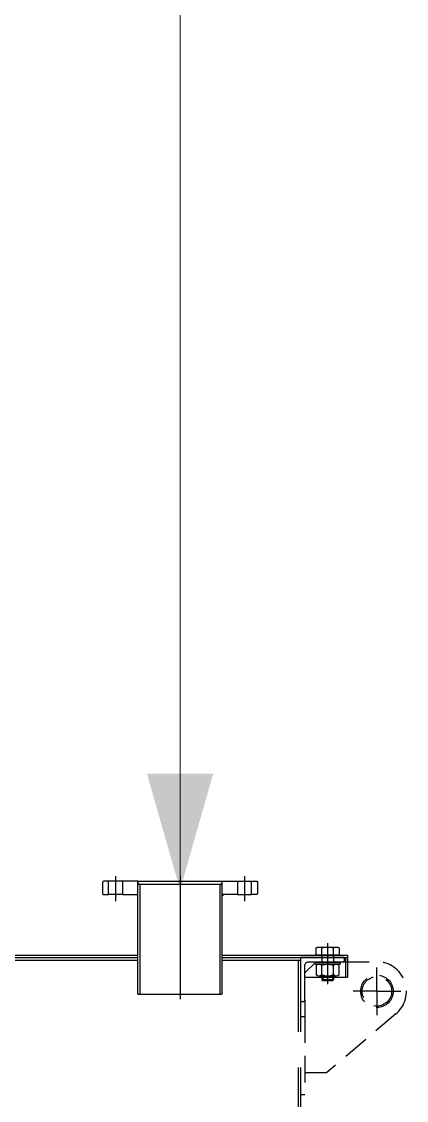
# Model space of a CAD drawing. Extents: x -29512 to 147477, y -5232 to 39709.
# Drawn here: x 140856.8 to 140860.45, y 10740.55 to 10750.78 of the extents above; entities that cross this region are included whole.
import ezdxf

# ---------------------------------------------------------------- set-up
doc = ezdxf.new("R2010")
doc.units = 0
doc.linetypes.add('DASHDOT', pattern=[25.4, 12.7, -6.35, 0, -6.35])
doc.linetypes.add('HIDDEN', pattern=[0.375, 0.25, -0.125])
doc.layers.get('0').update_dxf_attribs({"linetype": 'CONTINUOUS'})
doc.layers.add('3', color=3, linetype='HIDDEN')
doc.layers.add('6', color=6, linetype='DASHDOT')

# ---------------------------------------------------------------- blocks, each defined once
blk = doc.blocks.new('nut1')
at = {"color": 7}
for p, q in [((0.073, 0.945), (0.727, 0.945)), ((0.727, 0.473), (0.073, 0.473)), ((0.8, -0.709), (0.8, 0.709)), ((0.727, -0.472), (0.073, -0.472)), ((0.727, -0.945), (0.073, -0.945))]:
    blk.add_line(p, q, dxfattribs=at)
blk.add_line((0, -0.709), (0, 0.709))
for centre, radius, start, end in [((0.418, 0.709), 0.418, 145.61575, 214.38425), ((0.382, 0.709), 0.418, 325.61575, 34.38425), ((1.564, 0), 1.564, 162.41205, 197.58795), ((-0.764, 0), 1.564, 342.41205, 17.58795), ((0.418, -0.709), 0.418, 145.61575, 214.38425), ((0.382, -0.709), 0.418, 325.61575, 34.38425)]:
    blk.add_arc(centre, radius, start, end, dxfattribs=at)
blk = doc.blocks.new('head')
at = {"color": 7}
for p, q in [((0, 0.945), (-0.627, 0.945)), ((0, -0.945), (0, 0.945)), ((-0.7, 0.709), (-0.7, -0.709)), ((0, 0.473), (-0.627, 0.473)), ((0, -0.472), (-0.627, -0.472)), ((-0.627, -0.945), (0, -0.945))]:
    blk.add_line(p, q, dxfattribs=at)
for centre, radius, start, end in [((-0.282, 0.709), 0.418, 145.61575, 214.38425), ((0.864, 0), 1.564, 162.41205, 197.58795), ((-0.282, -0.709), 0.418, 145.61575, 214.38425)]:
    blk.add_arc(centre, radius, start, end, dxfattribs=at)

msp = doc.modelspace()

# ---------------------------------------------------------------- linework, layer by layer
at = {"color": 4, "lineweight": 20}
msp.add_line((140858.3047, 10742.6843), (140858.3047, 10779.2234), dxfattribs=at)
at = {"color": 7}
for p, q in [((140857.7586, 10742.6316), (140857.6255, 10742.6316)), ((140857.9045, 10742.6316), (140858.7048, 10742.6316)), ((140857.9045, 10742.6036), (140858.7048, 10742.6036)), ((140857.9045, 10741.5604), (140857.9045, 10742.5931)), ((140857.9255, 10741.5604), (140857.9255, 10742.6036)), ((140858.6838, 10741.5604), (140858.6838, 10742.6036)), ((140858.7048, 10741.5604), (140858.7048, 10742.5931)), ((140858.8508, 10742.6316), (140858.9838, 10742.6316)), ((140857.7586, 10742.5056), (140857.6255, 10742.5056)), ((140858.8508, 10742.5056), (140858.9838, 10742.5056)), ((140855.2311, 10741.9315), (140857.9045, 10741.9315)), ((140858.7048, 10741.9315), (140859.894, 10741.9315)), ((140859.6494, 10741.9315), (140859.6494, 10741.8663)), ((140859.7605, 10741.9315), (140859.7605, 10741.8663)), ((140859.894, 10741.9315), (140859.894, 10741.7215)), ((140855.1365, 10741.9105), (140857.9045, 10741.9105)), ((140855.1365, 10741.8825), (140857.9045, 10741.8825)), ((140858.7048, 10741.9105), (140859.894, 10741.9105)), ((140858.7048, 10741.8825), (140859.4459, 10741.8825)), ((140859.4249, 10741.8825), (140859.4249, 10741.2055)), ((140859.4459, 10741.9105), (140859.4459, 10741.2055)), ((140859.5951, 10741.8685), (140859.4879, 10741.7635)), ((140859.5859, 10741.8663), (140859.824, 10741.8663)), ((140859.5859, 10741.8453), (140859.5859, 10741.8663)), ((140859.824, 10741.8453), (140859.5859, 10741.8453)), ((140859.824, 10741.8663), (140859.824, 10741.8453)), ((140859.873, 10741.9105), (140859.873, 10741.7215)), ((140859.4901, 10741.7215), (140859.894, 10741.7215)), ((140859.6494, 10741.7333), (140859.6494, 10741.6981)), ((140859.6597, 10741.7333), (140859.6597, 10741.6878)), ((140859.7502, 10741.7333), (140859.7502, 10741.6878)), ((140859.7605, 10741.7333), (140859.7605, 10741.6981)), ((140859.7605, 10741.6981), (140859.6494, 10741.6981)), ((140859.6494, 10741.6981), (140859.6597, 10741.6878)), ((140859.7502, 10741.6878), (140859.6597, 10741.6878)), ((140859.7605, 10741.6981), (140859.7502, 10741.6878)), ((140857.9045, 10741.5604), (140858.7048, 10741.5604)), ((140859.4249, 10740.8652), (140859.4249, 10729.6581)), ((140859.4459, 10740.8652), (140859.4459, 10729.6581))]:
    msp.add_line(p, q, dxfattribs=at)
for points in [[(140857.6255, 10742.6316), (140857.5765, 10742.6316), (140857.5695, 10742.6246), (140857.5695, 10742.5126), (140857.5765, 10742.5056), (140857.6255, 10742.5056)], [(140857.9045, 10742.6316), (140857.7621, 10742.6316), (140857.7621, 10742.6316), (140857.7586, 10742.6316), (140857.7586, 10742.5056), (140857.9045, 10742.5056)], [(140858.7048, 10742.6316), (140858.8473, 10742.6316), (140858.8473, 10742.6316), (140858.8508, 10742.6316), (140858.8508, 10742.5056), (140858.7048, 10742.5056)], [(140858.9838, 10742.6316), (140859.0328, 10742.6316), (140859.0398, 10742.6246), (140859.0398, 10742.5126), (140859.0328, 10742.5056), (140858.9838, 10742.5056)]]:
    msp.add_lwpolyline(points, close=True, dxfattribs=at)
msp.add_lwpolyline([(140859.4879, 10741.8331, -0.4142136), (140859.5233, 10741.8685), (140859.8483, 10741.8685, 0.4142136), (140859.866, 10741.8862), (140859.866, 10741.9105), (140859.4459, 10741.9105), (140859.4459, 10741.4904), (140859.4702, 10741.4904, 0.4142136), (140859.4879, 10741.5081)], format="xyb", close=True, dxfattribs=at)
at = {"color": 4, "lineweight": 20}
msp.add_solid([(140858.3047, 10742.551), (140858.6194, 10743.6525), (140857.9899, 10743.6525)], dxfattribs=at)
at = {"color": 7}
for points in [[(140857.9045, 10742.6246), (140857.9045, 10742.6036), (140857.9255, 10742.6036)], [(140858.7048, 10742.6246), (140858.7048, 10742.6036), (140858.6838, 10742.6036)], [(140857.9045, 10742.4846), (140857.9045, 10742.5056), (140857.8835, 10742.5056)], [(140858.7048, 10742.4846), (140858.7048, 10742.5056), (140858.7258, 10742.5056)]]:
    msp.add_solid(points, dxfattribs=at)
at = {"layer": '3', "color": 7}
for p, q in [((140859.8483, 10741.8685), (140860.1725, 10741.8685)), ((140859.4879, 10741.5081), (140859.4879, 10741.3504)), ((140859.4459, 10741.3504), (140859.4879, 10741.3504)), ((140859.4879, 10741.3504), (140859.4879, 10740.6083)), ((140860.3526, 10741.374), (140859.6979, 10740.8183)), ((140859.4879, 10740.8183), (140859.6979, 10740.8183)), ((140859.4879, 10740.6083), (140859.4459, 10740.6083))]:
    msp.add_line(p, q, dxfattribs=at)
for radius in [0.154, 0.14]:
    msp.add_circle((140860.1725, 10741.5884), radius, dxfattribs=at)
msp.add_arc((140860.1725, 10741.5884), 0.2801, 310.02635, 90, dxfattribs=at)
at = {"layer": '6', "color": 7}
for p, q in [((140857.692, 10742.6807), (140857.692, 10742.4426)), ((140858.3047, 10742.6843), (140858.3047, 10741.5143)), ((140858.9173, 10742.6807), (140858.9173, 10742.4426)), ((140859.7049, 10742.0461), (140859.7049, 10741.6563)), ((140860.1725, 10741.5884), (140860.1725, 10741.8138)), ((140860.1725, 10741.5884), (140859.9471, 10741.5884)), ((140860.1725, 10741.5884), (140860.1725, 10741.363)), ((140860.1725, 10741.5884), (140860.3979, 10741.5884))]:
    msp.add_line(p, q, dxfattribs=at)

# ---------------------------------------------------------------- block references
at = {"color": 7, "yscale": 0.1155782159995916, "rotation": 90}
for name, p, xscale, zscale in [('head', (140859.7049, 10741.9315), -0.1100215709996725, 0.110021571), ('nut1', (140859.7049, 10741.8453), -0.1400274540005094, 0.140027454)]:
    msp.add_blockref(name, p, dxfattribs=dict(at, xscale=xscale, zscale=zscale))

doc.saveas('drawing.dxf')
